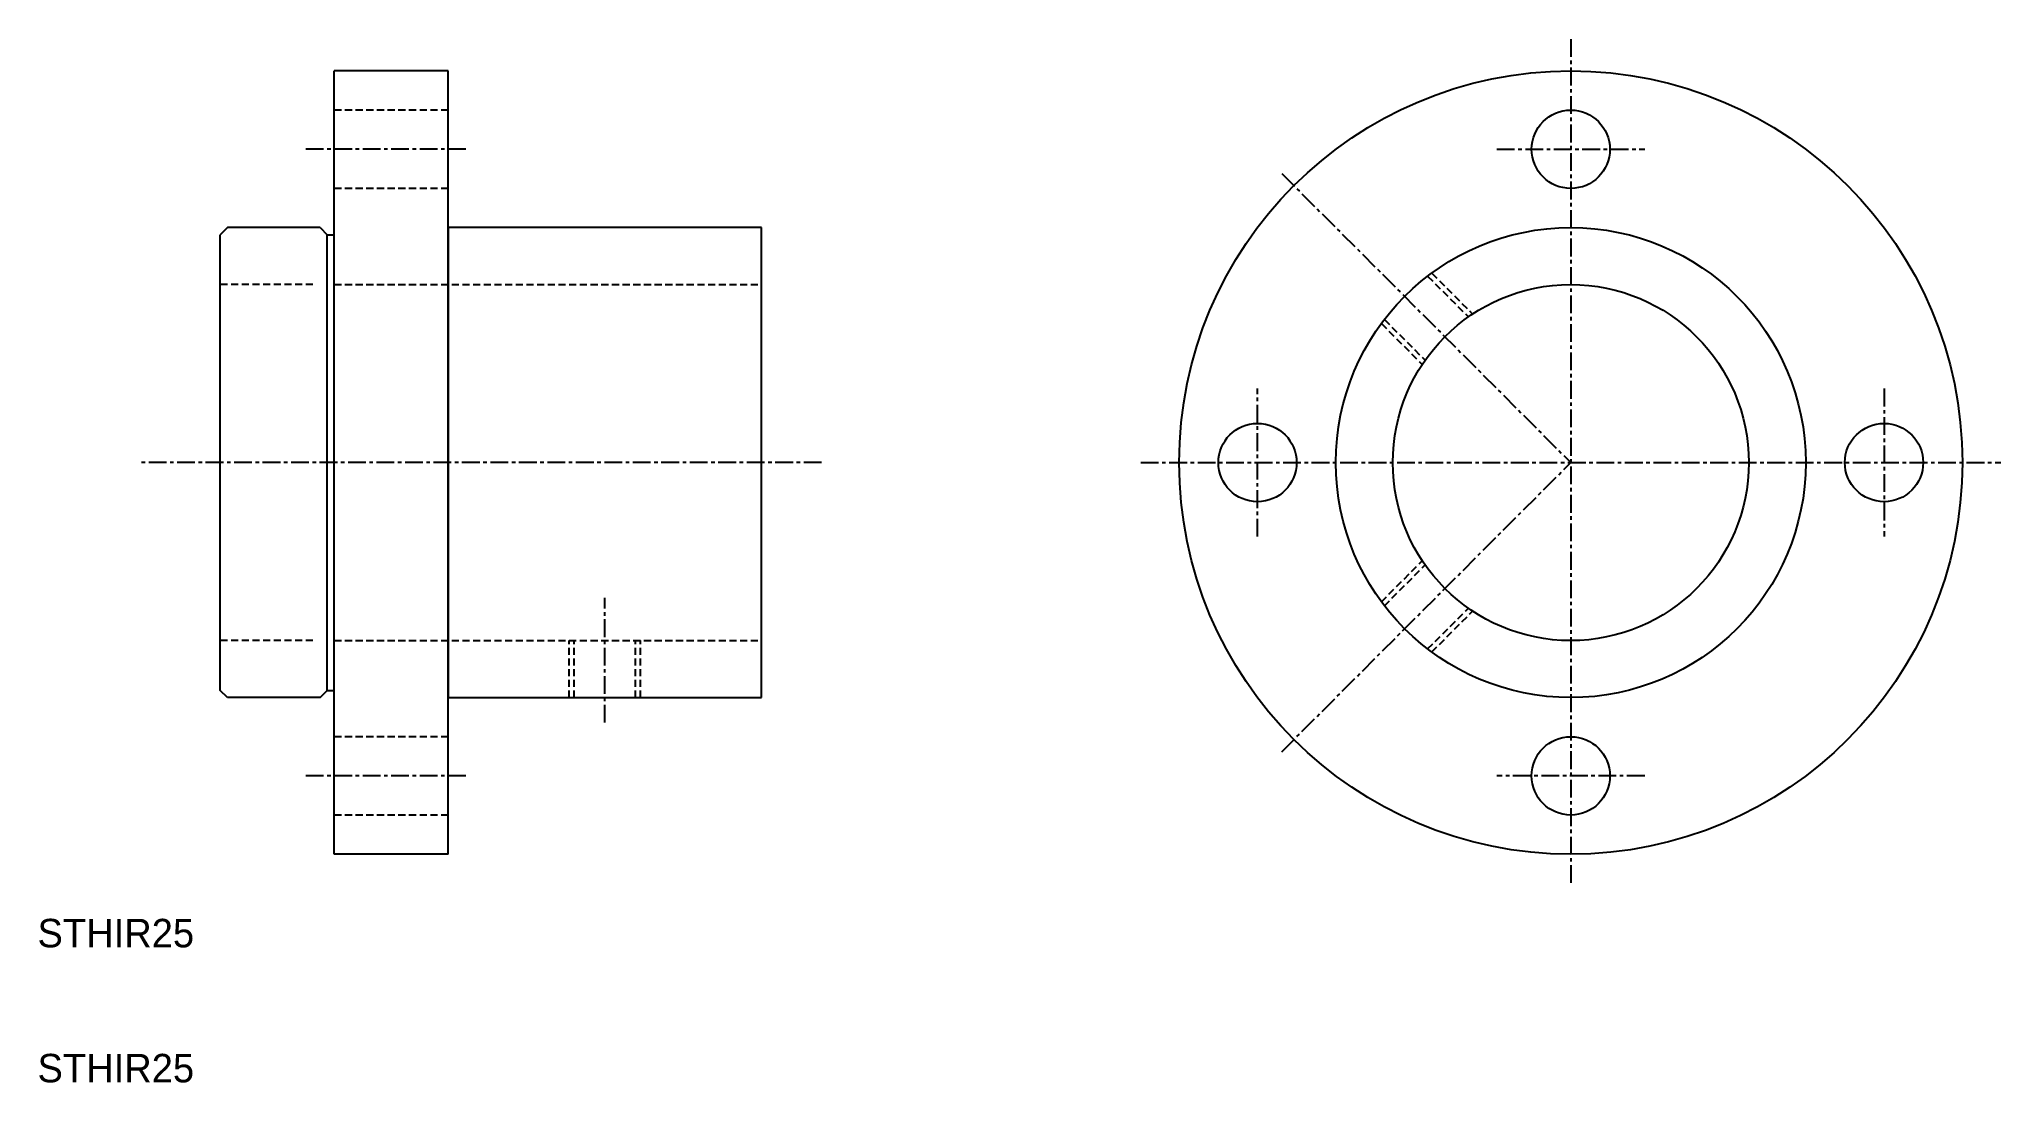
# Model space of a CAD drawing. Extents: x 10 to 148, y 10 to 83.
import ezdxf

# ---------------------------------------------------------------- set-up
doc = ezdxf.new("R2010")
doc.units = 0
doc.linetypes.add('CENTER', pattern=[2, 1.25, -0.25, 0.25, -0.25])
doc.linetypes.add('DASHED', pattern=[0.75, 0.5, -0.25])
doc.layers.get('0').update_dxf_attribs({"linetype": 'CONTINUOUS'})
doc.layers.add('CENTER', color=1, linetype='CENTER')

msp = doc.modelspace()

# ---------------------------------------------------------------- linework, layer by layer
at = {"color": 7, "linetype": 'CONTINUOUS'}
for p, q in [((30.84, 26.02), (30.84, 81.02)), ((38.84, 81.02), (30.84, 81.02)), ((38.84, 26.02), (38.84, 81.02)), ((23.34, 70.02), (22.84, 69.52)), ((22.84, 37.52), (22.84, 69.52)), ((29.84, 70.02), (23.34, 70.02)), ((29.84, 70.02), (30.34, 69.52)), ((30.34, 37.52), (30.34, 69.52)), ((30.34, 69.52), (30.84, 69.52)), ((60.84, 70.02), (38.84, 70.02)), ((38.84, 70.02), (38.84, 37.02)), ((60.84, 37.02), (60.84, 70.02)), ((23.34, 37.02), (22.84, 37.52)), ((29.84, 37.02), (30.34, 37.52)), ((30.34, 37.52), (30.84, 37.52)), ((29.84, 37.02), (23.34, 37.02)), ((38.84, 37.02), (60.84, 37.02)), ((38.84, 26.02), (30.84, 26.02))]:
    msp.add_line(p, q, dxfattribs=at)
at = {"color": 3, "linetype": 'DASHED'}
for p, q in [((38.84, 78.27), (30.84, 78.27)), ((38.84, 72.77), (30.84, 72.77)), ((107.63, 66.61), (110.49, 63.75)), ((107.92, 66.82), (110.79, 63.95)), ((29.34, 66.02), (22.84, 66.02)), ((30.84, 66.02), (60.84, 66.02)), ((104.59, 63.57), (107.45, 60.71)), ((104.38, 63.28), (107.25, 60.41)), ((104.38, 43.75), (107.25, 46.63)), ((104.59, 43.47), (107.45, 46.33)), ((107.63, 40.43), (110.49, 43.29)), ((107.92, 40.22), (110.79, 43.09)), ((29.34, 41.02), (22.84, 41.02)), ((30.84, 41.02), (60.84, 41.02)), ((47.34, 37.02), (47.34, 41.02)), ((47.69, 37.02), (47.69, 41.02)), ((51.99, 37.02), (51.99, 41.02)), ((52.34, 37.02), (52.34, 41.02)), ((38.84, 34.27), (30.84, 34.27)), ((38.84, 28.77), (30.84, 28.77))]:
    msp.add_line(p, q, dxfattribs=at)
at = {"color": 7, "linetype": 'CONTINUOUS'}
for centre, radius in [((117.68, 53.52), 27.5), ((117.68, 75.52), 2.75), ((117.68, 53.52), 16.5), ((117.68, 53.52), 12.5), ((95.68, 53.52), 2.75), ((139.68, 53.52), 2.75), ((117.68, 31.52), 2.75)]:
    msp.add_circle(centre, radius, dxfattribs=at)
at = {"layer": 'CENTER', "color": 1, "linetype": 'CENTER'}
for p, q in [((117.68, 83.25), (117.68, 23.79)), ((40.09, 75.52), (28.75, 75.52)), ((112.49, 75.52), (122.87, 75.52)), ((97.39, 73.81), (117.68, 53.52)), ((95.68, 48.33), (95.68, 58.71)), ((139.68, 58.71), (139.68, 48.33)), ((65.06, 53.52), (17.29, 53.52)), ((87.48, 53.52), (147.88, 53.52)), ((97.39, 33.22), (117.68, 53.52)), ((49.84, 35.27), (49.84, 44.03)), ((40.09, 31.52), (28.75, 31.52)), ((122.87, 31.52), (112.49, 31.52))]:
    msp.add_line(p, q, dxfattribs=at)

# ---------------------------------------------------------------- texts
at = {"color": 7, "linetype": 'CONTINUOUS'}
for p in [(10, 19.48), (10, 10)]:
    msp.add_text('STHIR25', height=2, dxfattribs=at).set_placement(p)

doc.saveas('drawing.dxf')
